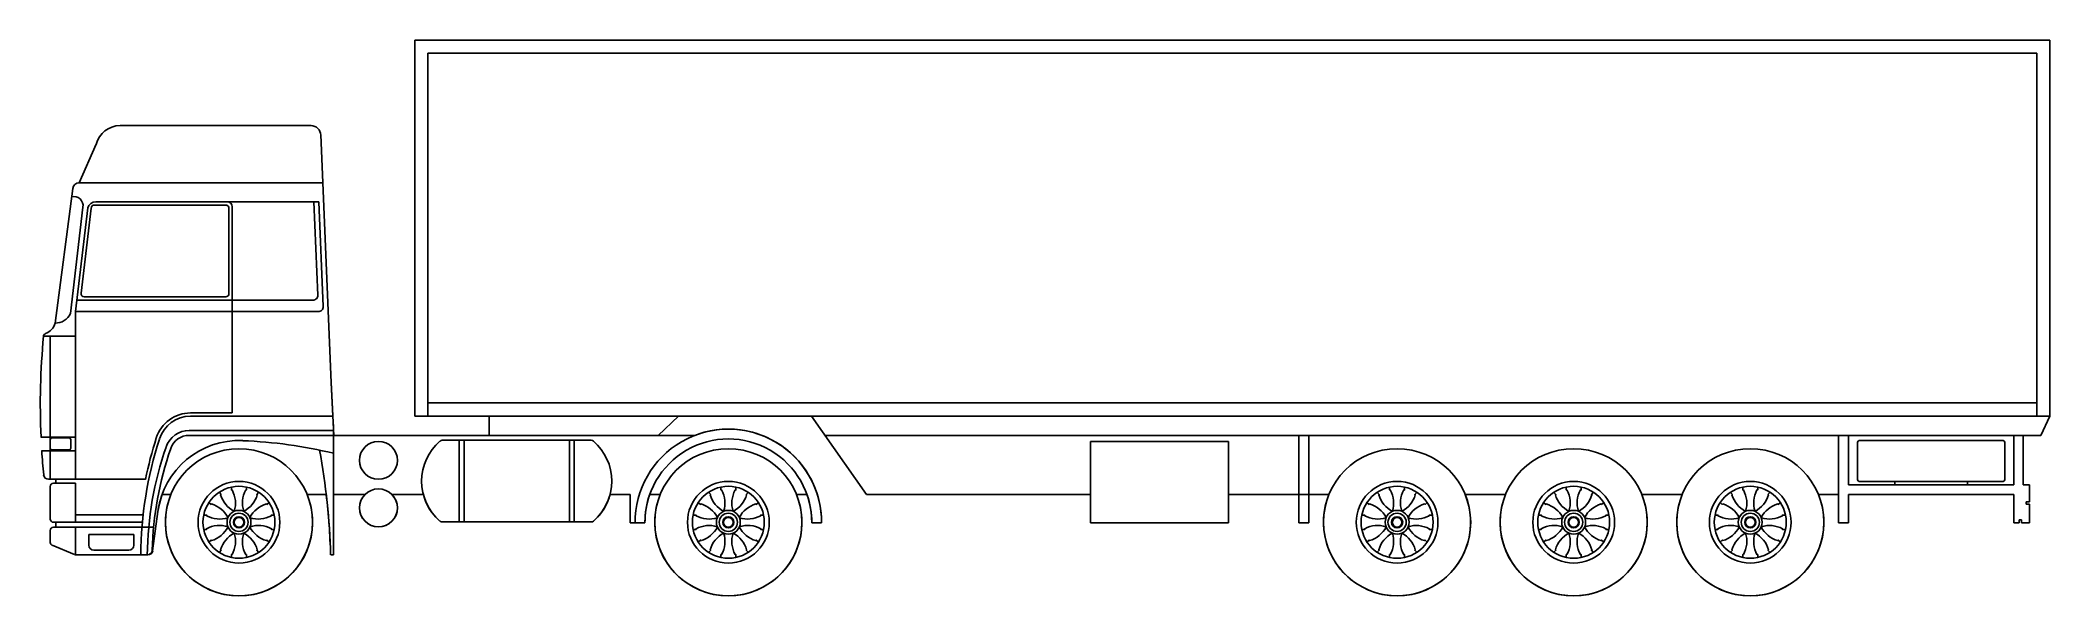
# Model space of a CAD drawing. Extents: x -1.2 to 11.1, y 0 to 3.4.
import ezdxf

# ---------------------------------------------------------------- set-up
doc = ezdxf.new("R2010")
doc.units = 0
doc.header["$MEASUREMENT"] = 0
doc.layers.get('0').update_dxf_attribs({"linetype": 'CONTINUOUS'})

msp = doc.modelspace()

# ---------------------------------------------------------------- linework, layer by layer
for p, q in [((11.075, 3.4), (1.075, 3.4)), ((1.075, 3.4), (1.075, 1.1)), ((11.075, 3.4), (1.075, 3.4)), ((1.075, 3.4), (11.075, 3.4)), ((11.075, 3.4), (1.075, 3.4)), ((1.075, 3.4), (1.075, 1.1)), ((1.155, 1.1), (1.155, 3.32)), ((10.995, 3.32), (1.155, 3.32)), ((10.995, 1.1), (10.995, 3.32)), ((11.075, 1.1), (11.075, 3.4)), ((11.075, 1.1), (11.075, 3.4)), ((11.075, 3.4), (11.075, 1.1)), ((11.075, 1.1), (11.075, 3.4)), ((-0.727, 2.877), (0.441, 2.877)), ((-0.727, 2.877), (0.441, 2.877)), ((-0.977, 2.527), (-0.873, 2.763)), ((-0.977, 2.527), (-0.873, 2.763)), ((0.564, 1.305), (0.501, 2.82)), ((0.564, 1.305), (0.501, 2.82)), ((-1.125, 1.669), (-1.016, 2.493)), ((-1.125, 1.669), (-1.016, 2.493)), ((0.513, 2.527), (-0.977, 2.527)), ((-1.031, 1.727), (-0.954, 2.378)), ((-0.999, 1.739), (-0.924, 2.374)), ((-0.966, 1.852), (-0.904, 2.373)), ((-0.081, 2.391), (-0.884, 2.391)), ((0.488, 2.411), (-0.876, 2.411)), ((-0.061, 1.849), (-0.061, 2.371)), ((-0.041, 1.119), (-0.041, 2.381)), ((0.482, 1.84), (0.458, 2.41)), ((0.515, 1.77), (0.488, 2.411)), ((-0.999, 1.739), (0.485, 1.739)), ((-0.999, 1.739), (-0.999, 0.713)), ((-0.991, 1.809), (0.452, 1.809)), ((-0.946, 1.829), (-0.081, 1.829)), ((-1.196, 1.588), (-0.999, 1.588)), ((-1.154, 0.713), (-1.154, 1.588)), ((0.575, 1.099), (0.564, 1.305)), ((0.581, 0.982), (0.564, 1.305)), ((-0.041, 1.119), (-0.296, 1.119)), ((10.995, 1.18), (1.155, 1.18)), ((0.578, 1.012), (-0.304, 1.012)), ((0.575, 1.099), (-0.296, 1.099)), ((0.578, 1.032), (0.575, 1.099)), ((0.578, 1.032), (0.578, 0.25)), ((1.075, 1.1), (11.075, 1.1)), ((1.53, 1.1), (1.075, 1.1)), ((1.53, 1.1), (1.53, 0.982)), ((1.53, 1.1), (1.53, 0.982)), ((2.688, 1.1), (2.564, 0.982)), ((2.688, 1.1), (2.564, 0.982)), ((3.501, 1.1), (2.688, 1.1)), ((3.837, 0.62), (3.501, 1.1)), ((3.837, 0.62), (3.501, 1.1)), ((11.075, 1.1), (11.021, 0.982)), ((11.075, 1.1), (11.021, 0.982)), ((-1.211, 0.971), (-0.999, 0.971)), ((-1.211, 0.971), (-1.154, 0.971)), ((-1.207, 0.888), (-0.999, 0.888)), ((-1.207, 0.888), (-1.154, 0.888)), ((-1.154, 0.888), (-1.154, 0.971)), ((-1.144, 0.966), (-1.039, 0.966)), ((-1.144, 0.893), (-1.039, 0.893)), ((-1.029, 0.956), (-1.029, 0.903)), ((0.578, 0.982), (-0.304, 0.982)), ((2.788, 0.982), (0.578, 0.982)), ((1.53, 0.982), (0.581, 0.982)), ((2.155, 0.952), (1.243, 0.952)), ((1.347, 0.952), (1.347, 0.452)), ((1.377, 0.952), (1.377, 0.452)), ((2.021, 0.952), (2.021, 0.452)), ((2.051, 0.952), (2.051, 0.452)), ((2.788, 0.982), (2.564, 0.982)), ((11.021, 0.982), (3.584, 0.982)), ((6.051, 0.944), (5.208, 0.944)), ((5.208, 0.944), (5.208, 0.446)), ((6.051, 0.944), (6.051, 0.446)), ((6.483, 0.446), (6.483, 0.982)), ((6.543, 0.446), (6.543, 0.982)), ((9.783, 0.446), (9.783, 0.982)), ((9.843, 0.68), (9.843, 0.982)), ((9.899, 0.71), (9.899, 0.94)), ((10.789, 0.95), (9.909, 0.95)), ((10.799, 0.71), (10.799, 0.94)), ((10.855, 0.68), (10.855, 0.982)), ((10.912, 0.982), (10.912, 0.68)), ((10.912, 0.982), (10.912, 0.68)), ((11.021, 0.982), (10.912, 0.982)), ((-0.572, 0.713), (-1.165, 0.713)), ((-1.12, 0.713), (-1.165, 0.713)), ((-1.154, 0.669), (-1.154, 0.47)), ((-1.154, 0.669), (-1.154, 0.47)), ((-1.134, 0.689), (-0.999, 0.689)), ((-1.134, 0.689), (-1.12, 0.689)), ((-1.12, 0.713), (-1.12, 0.689)), ((-1.12, 0.713), (-1.12, 0.689)), ((-0.999, 0.689), (-0.999, 0.45)), ((-0.417, 0.62), (-0.47, 0.62)), ((-0.417, 0.62), (-0.47, 0.62)), ((0.534, 0.62), (0.417, 0.62)), ((0.534, 0.62), (0.417, 0.62)), ((0.77, 0.62), (0.578, 0.62)), ((0.77, 0.62), (0.578, 0.62)), ((0.578, 0.62), (0.578, 0.25)), ((1.128, 0.62), (0.935, 0.62)), ((1.128, 0.62), (0.935, 0.62)), ((2.27, 0.62), (2.393, 0.62)), ((2.27, 0.62), (2.393, 0.62)), ((2.393, 0.446), (2.393, 0.62)), ((2.393, 0.446), (2.393, 0.62)), ((2.577, 0.62), (2.512, 0.62)), ((2.577, 0.62), (2.512, 0.62)), ((3.474, 0.62), (3.41, 0.62)), ((3.474, 0.62), (3.41, 0.62)), ((5.208, 0.62), (3.837, 0.62)), ((5.208, 0.62), (3.837, 0.62)), ((5.208, 0.62), (3.837, 0.62)), ((5.208, 0.62), (5.208, 0.446)), ((6.666, 0.62), (6.051, 0.62)), ((6.051, 0.62), (6.051, 0.446)), ((6.483, 0.62), (6.051, 0.62)), ((6.483, 0.446), (6.483, 0.62)), ((6.543, 0.446), (6.543, 0.62)), ((6.666, 0.62), (6.543, 0.62)), ((7.746, 0.62), (7.5, 0.62)), ((7.746, 0.62), (7.5, 0.62)), ((8.826, 0.62), (8.58, 0.62)), ((8.826, 0.62), (8.58, 0.62)), ((9.783, 0.62), (9.66, 0.62)), ((9.783, 0.62), (9.66, 0.62)), ((9.783, 0.446), (9.783, 0.62)), ((10.855, 0.68), (9.843, 0.68)), ((9.843, 0.446), (9.843, 0.62)), ((10.855, 0.62), (9.843, 0.62)), ((10.855, 0.62), (9.843, 0.62)), ((9.843, 0.446), (9.843, 0.62)), ((10.789, 0.7), (9.909, 0.7)), ((10.127, 0.7), (10.127, 0.68)), ((10.571, 0.7), (10.571, 0.68)), ((10.855, 0.446), (10.855, 0.62)), ((10.855, 0.446), (10.855, 0.62)), ((10.912, 0.68), (10.95, 0.68)), ((10.912, 0.68), (10.95, 0.68)), ((10.95, 0.68), (10.95, 0.575)), ((10.95, 0.68), (10.95, 0.575)), ((-0.586, 0.495), (-0.999, 0.495)), ((-0.528, 0.276), (-0.496, 0.516)), ((-0.528, 0.276), (-0.496, 0.516)), ((10.95, 0.575), (10.931, 0.575)), ((10.931, 0.575), (10.931, 0.561)), ((10.931, 0.575), (10.931, 0.561)), ((10.95, 0.575), (10.931, 0.575)), ((10.931, 0.561), (10.95, 0.561)), ((10.931, 0.561), (10.95, 0.561)), ((10.95, 0.561), (10.95, 0.446)), ((10.95, 0.561), (10.95, 0.446)), ((-1.154, 0.4), (-1.154, 0.327)), ((-1.154, 0.4), (-1.154, 0.327)), ((-0.591, 0.45), (-1.134, 0.45)), ((-1.12, 0.45), (-1.134, 0.45)), ((-1.134, 0.42), (-0.522, 0.42)), ((-1.134, 0.42), (-1.12, 0.42)), ((-1.12, 0.45), (-1.12, 0.42)), ((-1.12, 0.45), (-1.12, 0.42)), ((-0.999, 0.42), (-0.999, 0.25)), ((-0.918, 0.375), (-0.643, 0.375)), ((-0.918, 0.375), (-0.918, 0.31)), ((-0.643, 0.375), (-0.643, 0.31)), ((2.155, 0.452), (1.243, 0.452)), ((2.155, 0.452), (1.243, 0.452)), ((2.483, 0.446), (2.393, 0.446)), ((2.483, 0.446), (2.393, 0.446)), ((3.563, 0.446), (3.503, 0.446)), ((3.563, 0.446), (3.503, 0.446)), ((6.051, 0.446), (5.208, 0.446)), ((6.051, 0.446), (5.208, 0.446)), ((6.543, 0.446), (6.483, 0.446)), ((6.543, 0.446), (6.483, 0.446)), ((9.843, 0.446), (9.783, 0.446)), ((9.843, 0.446), (9.783, 0.446)), ((10.888, 0.446), (10.855, 0.446)), ((10.888, 0.446), (10.855, 0.446)), ((10.902, 0.465), (10.888, 0.465)), ((10.888, 0.465), (10.888, 0.446)), ((10.888, 0.465), (10.888, 0.446)), ((10.902, 0.465), (10.888, 0.465)), ((10.902, 0.446), (10.902, 0.465)), ((10.902, 0.446), (10.902, 0.465)), ((10.95, 0.446), (10.902, 0.446)), ((10.95, 0.446), (10.902, 0.446)), ((-1.005, 0.252), (-1.142, 0.309)), ((-1.005, 0.252), (-1.142, 0.309)), ((-0.997, 0.25), (-0.557, 0.25)), ((-0.997, 0.25), (-0.557, 0.25)), ((-0.888, 0.28), (-0.673, 0.28)), ((0.578, 0.25), (0.561, 0.25)), ((0.578, 0.25), (0.561, 0.25))]:
    msp.add_line(p, q)
for points in [[(-1.023, 2.442, -0.540036), (-0.954, 2.378, 0.084606)], [(-0.12, 0.633), (-0.109, 0.621), (-0.112, 0.618, 0.205207), (-0.029, 0.517, -1.723661)], [(-0.046, 0.664), (-0.046, 0.648), (-0.042, 0.648, -0.206806), (-0.029, 0.517, 1.723661)], [(0.046, 0.664), (0.046, 0.648), (0.042, 0.648, 0.206806), (0.029, 0.517, -1.723661)], [(0.12, 0.633), (0.109, 0.621), (0.112, 0.618, -0.205207), (0.029, 0.517, 1.723661)], [(2.873, 0.633), (2.885, 0.621), (2.882, 0.618, 0.205207), (2.964, 0.517, -1.723661)], [(2.948, 0.664), (2.948, 0.648), (2.952, 0.648, -0.206806), (2.964, 0.517, 1.723661)], [(3.039, 0.664), (3.039, 0.648), (3.035, 0.648, 0.206806), (3.022, 0.517, -1.723661)], [(3.114, 0.633), (3.102, 0.621), (3.105, 0.618, -0.205207), (3.023, 0.517, 1.723661)], [(6.962, 0.633), (6.974, 0.621), (6.971, 0.618, 0.205207), (7.054, 0.517, -1.723661)], [(7.037, 0.664), (7.037, 0.648), (7.041, 0.648, -0.206806), (7.054, 0.517, 1.723661)], [(7.129, 0.664), (7.129, 0.648), (7.124, 0.648, 0.206806), (7.112, 0.517, -1.723661)], [(7.203, 0.633), (7.191, 0.621), (7.194, 0.618, -0.205207), (7.112, 0.517, 1.723661)], [(8.042, 0.633), (8.054, 0.621), (8.051, 0.618, 0.205207), (8.134, 0.517, -1.723661)], [(8.117, 0.664), (8.117, 0.648), (8.121, 0.648, -0.206806), (8.134, 0.517, 1.723661)], [(8.209, 0.664), (8.209, 0.648), (8.204, 0.648, 0.206806), (8.192, 0.517, -1.723661)], [(8.283, 0.633), (8.271, 0.621), (8.274, 0.618, -0.205207), (8.192, 0.517, 1.723661)], [(9.122, 0.633), (9.134, 0.621), (9.131, 0.618, 0.205207), (9.214, 0.517, -1.723661)], [(9.197, 0.664), (9.197, 0.648), (9.201, 0.648, -0.206806), (9.214, 0.517, 1.723661)], [(9.289, 0.664), (9.289, 0.648), (9.284, 0.648, 0.206806), (9.272, 0.517, -1.723661)], [(9.363, 0.633), (9.351, 0.621), (9.354, 0.618, -0.205207), (9.272, 0.517, 1.723661)], [(-0.214, 0.494), (-0.198, 0.494), (-0.198, 0.49, 0.205207), (-0.068, 0.477, -1.723661)], [(-0.183, 0.57), (-0.171, 0.559), (-0.168, 0.562, -0.205207), (-0.067, 0.479, 1.723661)], [(0.183, 0.57), (0.171, 0.559), (0.168, 0.562, 0.205207), (0.067, 0.479, -1.723661)], [(0.214, 0.494), (0.198, 0.494), (0.198, 0.49, -0.205207), (0.068, 0.477, 1.723661)], [(2.779, 0.494), (2.796, 0.494), (2.796, 0.49, 0.205207), (2.925, 0.477, -1.723661)], [(2.811, 0.57), (2.823, 0.559), (2.826, 0.562, -0.205207), (2.926, 0.479, 1.723661)], [(3.176, 0.57), (3.164, 0.559), (3.161, 0.562, 0.205207), (3.06, 0.479, -1.723661)], [(3.208, 0.494), (3.191, 0.494), (3.191, 0.49, -0.205207), (3.061, 0.477, 1.723661)], [(6.868, 0.494), (6.885, 0.494), (6.885, 0.49, 0.205207), (7.015, 0.477, -1.723661)], [(6.9, 0.57), (6.912, 0.559), (6.915, 0.562, -0.205207), (7.016, 0.479, 1.723661)], [(7.265, 0.57), (7.254, 0.559), (7.251, 0.562, 0.205207), (7.15, 0.479, -1.723661)], [(7.297, 0.494), (7.28, 0.494), (7.28, 0.49, -0.205207), (7.151, 0.477, 1.723661)], [(7.948, 0.494), (7.965, 0.494), (7.965, 0.49, 0.205207), (8.095, 0.477, -1.723661)], [(7.98, 0.57), (7.992, 0.559), (7.995, 0.562, -0.205207), (8.096, 0.479, 1.723661)], [(8.345, 0.57), (8.334, 0.559), (8.331, 0.562, 0.205207), (8.23, 0.479, -1.723661)], [(8.377, 0.494), (8.36, 0.494), (8.36, 0.49, -0.205207), (8.231, 0.477, 1.723661)], [(9.028, 0.494), (9.045, 0.494), (9.045, 0.49, 0.205207), (9.175, 0.477, -1.723661)], [(9.06, 0.57), (9.072, 0.559), (9.075, 0.562, -0.205207), (9.176, 0.479, 1.723661)], [(9.425, 0.57), (9.414, 0.559), (9.411, 0.562, 0.205207), (9.31, 0.479, -1.723661)], [(9.457, 0.494), (9.44, 0.494), (9.44, 0.49, -0.205207), (9.311, 0.477, 1.723661)], [(-0.214, 0.406), (-0.198, 0.406), (-0.198, 0.41, -0.205207), (-0.068, 0.423, 1.723661)], [(-0.183, 0.33), (-0.171, 0.341), (-0.168, 0.338, 0.205207), (-0.067, 0.421, -1.723661)], [(-0.12, 0.267), (-0.109, 0.279), (-0.112, 0.282, -0.205207), (-0.029, 0.383, 1.723661)], [(-0.046, 0.236), (-0.046, 0.252), (-0.042, 0.252, 0.206806), (-0.029, 0.383, -1.723661)], [(0.046, 0.236), (0.046, 0.252), (0.042, 0.252, -0.206806), (0.029, 0.383, 1.723661)], [(0.12, 0.267), (0.109, 0.279), (0.112, 0.282, 0.205207), (0.029, 0.383, -1.723661)], [(0.183, 0.33), (0.171, 0.341), (0.168, 0.338, -0.205207), (0.067, 0.421, 1.723661)], [(0.214, 0.406), (0.198, 0.406), (0.198, 0.41, 0.205207), (0.068, 0.423, -1.723661)], [(2.779, 0.406), (2.796, 0.406), (2.796, 0.41, -0.205207), (2.925, 0.423, 1.723661)], [(2.811, 0.33), (2.823, 0.341), (2.826, 0.338, 0.205207), (2.926, 0.421, -1.723661)], [(2.873, 0.267), (2.885, 0.279), (2.882, 0.282, -0.205207), (2.964, 0.383, 1.723661)], [(2.948, 0.236), (2.948, 0.252), (2.952, 0.252, 0.206806), (2.964, 0.383, -1.723661)], [(3.039, 0.236), (3.039, 0.252), (3.035, 0.252, -0.206806), (3.022, 0.383, 1.723661)], [(3.114, 0.267), (3.102, 0.279), (3.105, 0.282, 0.205207), (3.023, 0.383, -1.723661)], [(3.176, 0.33), (3.164, 0.341), (3.161, 0.338, -0.205207), (3.06, 0.421, 1.723661)], [(3.208, 0.406), (3.191, 0.406), (3.191, 0.41, 0.205207), (3.061, 0.423, -1.723661)], [(6.868, 0.406), (6.885, 0.406), (6.885, 0.41, -0.205207), (7.015, 0.423, 1.723661)], [(6.9, 0.33), (6.912, 0.341), (6.915, 0.338, 0.205207), (7.016, 0.421, -1.723661)], [(6.962, 0.267), (6.974, 0.279), (6.971, 0.282, -0.205207), (7.054, 0.383, 1.723661)], [(7.037, 0.236), (7.037, 0.252), (7.041, 0.252, 0.206806), (7.054, 0.383, -1.723661)], [(7.129, 0.236), (7.129, 0.252), (7.124, 0.252, -0.206806), (7.112, 0.383, 1.723661)], [(7.203, 0.267), (7.191, 0.279), (7.194, 0.282, 0.205207), (7.112, 0.383, -1.723661)], [(7.265, 0.33), (7.254, 0.341), (7.251, 0.338, -0.205207), (7.15, 0.421, 1.723661)], [(7.297, 0.406), (7.28, 0.406), (7.28, 0.41, 0.205207), (7.151, 0.423, -1.723661)], [(7.948, 0.406), (7.965, 0.406), (7.965, 0.41, -0.205207), (8.095, 0.423, 1.723661)], [(7.98, 0.33), (7.992, 0.341), (7.995, 0.338, 0.205207), (8.096, 0.421, -1.723661)], [(8.042, 0.267), (8.054, 0.279), (8.051, 0.282, -0.205207), (8.134, 0.383, 1.723661)], [(8.117, 0.236), (8.117, 0.252), (8.121, 0.252, 0.206806), (8.134, 0.383, -1.723661)], [(8.209, 0.236), (8.209, 0.252), (8.204, 0.252, -0.206806), (8.192, 0.383, 1.723661)], [(8.283, 0.267), (8.271, 0.279), (8.274, 0.282, 0.205207), (8.192, 0.383, -1.723661)], [(8.345, 0.33), (8.334, 0.341), (8.331, 0.338, -0.205207), (8.23, 0.421, 1.723661)], [(8.377, 0.406), (8.36, 0.406), (8.36, 0.41, 0.205207), (8.231, 0.423, -1.723661)], [(9.028, 0.406), (9.045, 0.406), (9.045, 0.41, -0.205207), (9.175, 0.423, 1.723661)], [(9.06, 0.33), (9.072, 0.341), (9.075, 0.338, 0.205207), (9.176, 0.421, -1.723661)], [(9.122, 0.267), (9.134, 0.279), (9.131, 0.282, -0.205207), (9.214, 0.383, 1.723661)], [(9.197, 0.236), (9.197, 0.252), (9.201, 0.252, 0.206806), (9.214, 0.383, -1.723661)], [(9.289, 0.236), (9.289, 0.252), (9.284, 0.252, -0.206806), (9.272, 0.383, 1.723661)], [(9.363, 0.267), (9.351, 0.279), (9.354, 0.282, 0.205207), (9.272, 0.383, -1.723661)], [(9.425, 0.33), (9.414, 0.341), (9.411, 0.338, -0.205207), (9.31, 0.421, 1.723661)], [(9.457, 0.406), (9.44, 0.406), (9.44, 0.41, 0.205207), (9.311, 0.423, -1.723661)]]:
    msp.add_lwpolyline(points, format="xyb")
for centre, radius in [((0, 0.45), 0.45), ((0.853, 0.829), 0.116), ((2.993, 0.45), 0.45), ((7.083, 0.45), 0.45), ((8.163, 0.45), 0.45), ((9.243, 0.45), 0.45), ((0, 0.45), 0.25), ((0, 0.45), 0.22), ((0.853, 0.538), 0.116), ((2.993, 0.45), 0.25), ((2.993, 0.45), 0.22), ((7.083, 0.45), 0.25), ((7.083, 0.45), 0.22), ((8.163, 0.45), 0.25), ((8.163, 0.45), 0.22), ((9.243, 0.45), 0.25), ((9.243, 0.45), 0.22), ((0, 0.45), 0.0731), ((0, 0.45), 0.0557), ((2.993, 0.45), 0.0731), ((2.993, 0.45), 0.0557), ((7.083, 0.45), 0.0731), ((7.083, 0.45), 0.0557), ((8.163, 0.45), 0.0731), ((8.163, 0.45), 0.0557), ((9.243, 0.45), 0.0731), ((9.243, 0.45), 0.0557), ((0, 0.45), 0.0342), ((0, 0.45), 0.0294), ((2.993, 0.45), 0.0342), ((2.993, 0.45), 0.0294), ((7.083, 0.45), 0.0342), ((7.083, 0.45), 0.0294), ((8.163, 0.45), 0.0342), ((8.163, 0.45), 0.0294), ((9.243, 0.45), 0.0342), ((9.243, 0.45), 0.0294)]:
    msp.add_circle(centre, radius)
for centre, radius, start, end in [((-0.727, 2.727), 0.15, 90, 166.3276), ((-0.727, 2.727), 0.15, 90, 166.3276), ((0.441, 2.817), 0.06, 2.3966, 90), ((0.441, 2.817), 0.06, 2.3966, 90), ((-0.977, 2.487), 0.04, 90, 171.8613), ((-0.977, 2.487), 0.04, 90, 171.8613), ((-0.876, 2.361), 0.05, 90, 164.3924), ((-0.884, 2.371), 0.02, 90, 173.274), ((-0.081, 2.371), 0.02, 360, 90), ((-0.071, 2.381), 0.03, 0, 90), ((-0.946, 1.849), 0.02, 173.274, 270), ((-0.081, 1.849), 0.02, 270, 360), ((-1.122, 1.769), 0.1, 268.3248, 335.0182), ((0.452, 1.839), 0.03, 270, 2.3966), ((0.485, 1.769), 0.03, 270, 2.3966), ((-1.176, 1.586), 0.02, 111.1268, 174.5808), ((-1.176, 1.586), 0.02, 111.1268, 174.5808), ((-1.218, 1.695), 0.0971, 291.1268, 344.4356), ((-1.218, 1.695), 0.0971, 291.1268, 344.4356), ((3.232, 1.168), 4.447, 174.5808, 182.5362), ((3.232, 1.168), 4.447, 174.5808, 182.5362), ((-0.296, 0.899), 0.22, 90, 162.3153), ((-0.296, 0.899), 0.2, 90, 162.3153), ((-0.304, 0.862), 0.15, 90, 160.8848), ((2.993, 0.45), 0.57, 359.5873, 180.4127), ((2.993, 0.45), 0.57, 359.5873, 111.0936), ((3.232, 1.168), 4.447, 183.6098, 185.5187), ((3.232, 1.168), 4.447, 183.6098, 185.5187), ((-1.144, 0.956), 0.01, 90, 180), ((-1.144, 0.903), 0.01, 180, 270), ((-1.039, 0.956), 0.01, 0, 90), ((-1.039, 0.903), 0.01, 270, 0), ((1.817, 0.225), 2.418, 162.3153, 179.4126), ((1.817, 0.225), 2.438, 162.3153, 168.4584), ((1.529, 0.226), 2.09, 160.8848, 179.3633), ((1.529, 0.226), 2.06, 160.8848, 178.5303), ((0, 0.45), 0.5, 87.2697, 172.4284), ((-0.304, 0.862), 0.12, 90, 160.8848), ((-0.081, -1.839), 2.79, 76.3351, 87.8513), ((-3.671, 0.131), 4.233, 1.6093, 10.3501), ((1.44, 0.702), 0.323, 130.678, 229.322), ((1.243, 0.932), 0.02, 90, 130.678), ((2.155, 0.932), 0.02, 49.322, 90), ((1.957, 0.702), 0.323, 310.678, 49.322), ((2.993, 0.45), 0.51, 359.5873, 180.4127), ((9.909, 0.94), 0.01, 90, 180), ((10.789, 0.94), 0.01, 0, 90), ((-1.165, 0.743), 0.03, 185.5187, 270), ((-1.165, 0.743), 0.03, 185.5187, 270), ((-1.134, 0.669), 0.02, 90, 180), ((-1.134, 0.669), 0.02, 90, 180), ((0, 0.45), 0.5, 160.152, 172.4284), ((0, 0.45), 0.45, 157.8364, 22.1636), ((-3.671, 0.131), 4.233, 1.6093, 6.6283), ((0.853, 0.538), 0.116, 135.0592, 44.9408), ((1.44, 0.702), 0.323, 194.7017, 229.322), ((1.957, 0.702), 0.323, 310.678, 345.2983), ((2.993, 0.45), 0.51, 160.557, 180.4127), ((2.993, 0.45), 0.45, 157.8364, 22.1636), ((2.993, 0.45), 0.51, 359.5873, 19.443), ((7.083, 0.45), 0.45, 157.8364, 22.1636), ((8.163, 0.45), 0.45, 157.8364, 22.1636), ((9.243, 0.45), 0.45, 157.8364, 22.1636), ((9.909, 0.71), 0.01, 180, 270), ((10.789, 0.71), 0.01, 270, 0), ((-1.134, 0.47), 0.02, 180, 270), ((-1.134, 0.47), 0.02, 180, 270), ((-1.134, 0.4), 0.02, 90, 180), ((-1.134, 0.4), 0.02, 90, 180), ((1.243, 0.472), 0.02, 229.322, 270), ((1.243, 0.472), 0.02, 229.322, 270), ((2.155, 0.472), 0.02, 270, 310.678), ((2.155, 0.472), 0.02, 270, 310.678), ((-1.134, 0.327), 0.02, 180, 247.1526), ((-1.134, 0.327), 0.02, 180, 247.1526), ((-0.997, 0.27), 0.02, 247.1526, 270), ((-0.997, 0.27), 0.02, 247.1526, 270), ((-0.888, 0.31), 0.03, 180, 270), ((-0.673, 0.31), 0.03, 270, 0), ((-0.561, 0.28), 0.03, 270, 358.5303), ((-0.557, 0.28), 0.03, 270, 352.4284), ((-0.557, 0.28), 0.03, 270, 352.4284)]:
    msp.add_arc(centre, radius, start, end)

doc.saveas('drawing.dxf')
